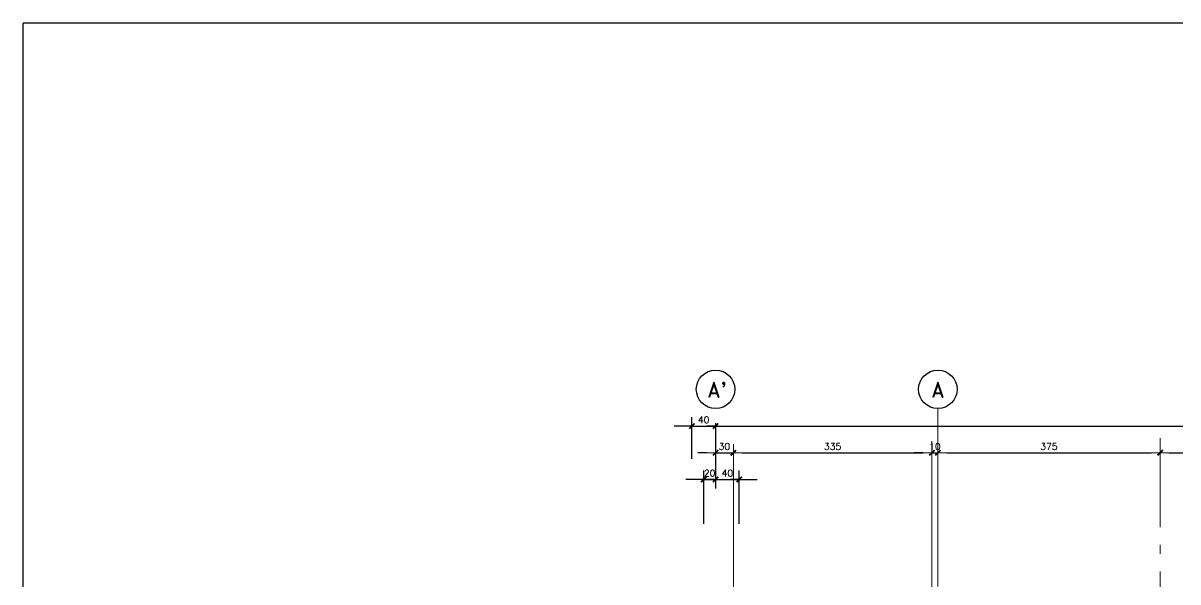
# Model space of a CAD drawing. Extents: x -4305 to 9892, y 67 to 16323.
# Drawn here: x -58 to 1890, y 3181 to 4123 of the extents above; entities that cross this region are included whole.
import ezdxf

# ---------------------------------------------------------------- set-up
doc = ezdxf.new("R2010")
doc.units = 0
doc.header["$LTSCALE"] = 30
doc.header["$MEASUREMENT"] = 0
doc.linetypes.add('EJES', pattern=[12.5, 10, -1, 0.5, -1])
doc.layers.get('0').update_dxf_attribs({"linetype": 'CONTINUOUS'})
doc.layers.add('RLA-FORMATO', color=7, linetype='CONTINUOUS')
doc.layers.add('RLE-COTAS1', color=2, linetype='CONTINUOUS')
for name, color, linetype, lineweight in [('RLE-COTAS', 2, 'CONTINUOUS', 9), ('RLE-EJE', 3, 'CONTINUOUS', 25), ('RLE-EJES', 1, 'EJES', 15)]:
    doc.layers.add(name, color=color, linetype=linetype, lineweight=lineweight)
doc.styles.add('ROMAND', font='romand', dxfattribs={"height": 31.5})
doc.styles.add('ROMANS', font='romans.shx', dxfattribs={"height": 11.25})
doc.dimstyles.new('ING-50', dxfattribs={"dimscale": 50, "dimtxt": 0.27, "dimasz": 0.3, "dimexe": 0, "dimexo": 0, "dimgap": 0.1, "dimtad": 1, "dimdec": 1, "dimzin": 12, "dimdsep": 46, "dimtxsty": 'ROMANS', "dimblk": 'TICK1', "dimblk1": 'TICK1', "dimblk2": 'TICK1', "dimcen": 0.09, "dimclrd": 2, "dimclre": 1, "dimclrt": 3, "dimadec": 0, "dimazin": 0, "dimtfac": 1, "dimtdec": 0, "dimtix": 1, "dimtmove": 2, "dimatfit": 3, "dimldrblk": 'TICK1', "dimfxl": 0, "dimfxlon": 1, "dimtolj": 1, "dimtzin": 0, "dimarcsym": 0})

# ---------------------------------------------------------------- blocks, each defined once
blk = doc.blocks.new('TICK1')
at = {"color": 2}
for points in [[(0, 0), (-1, 0)], [(0, 0), (1, 0)]]:
    blk.add_lwpolyline(points, dxfattribs=at)
at = {"color": 2, "const_width": 0.2}
blk.add_lwpolyline([(-0.3, -0.3), (0.3, 0.3)], dxfattribs=at)
blk = doc.blocks.new('*D44')
at = {"layer": 'RLE-COTAS', "color": 2, "lineweight": -2, "transparency": 16777216}
blk.add_line((1125.2, 3443.4), (4242.7, 3443.4), dxfattribs=at)
at = {"layer": 'RLE-COTAS', "color": 2, "lineweight": -2, "transparency": 16777216, "xscale": 15, "yscale": 15, "zscale": 15, "rotation": 180}
blk.add_blockref('TICK1', (1110.2, 3443.4), dxfattribs=at)
at = {"layer": 'RLE-COTAS', "color": 2, "lineweight": -2, "transparency": 16777216, "xscale": 15, "yscale": 15, "zscale": 15}
blk.add_blockref('TICK1', (4257.7, 3443.4), dxfattribs=at)
at = {"layer": 'RLE-COTAS', "color": 3, "transparency": 16777216, "insert": (2683.9, 3454), "char_height": 11.25, "width": 61.027, "attachment_point": 5, "style": 'ROMANS'}
blk.add_mtext('\\A1;3147.5', dxfattribs=at)
blk = doc.blocks.new('*D52')
at = {"layer": 'RLE-COTAS', "color": 2, "lineweight": -2, "transparency": 16777216}
blk.add_line((1125.2, 3443.4), (4242.7, 3443.4), dxfattribs=at)
at = {"layer": 'RLE-COTAS', "color": 2, "lineweight": -2, "transparency": 16777216, "xscale": 15, "yscale": 15, "zscale": 15, "rotation": 180}
blk.add_blockref('TICK1', (1110.2, 3443.4), dxfattribs=at)
at = {"layer": 'RLE-COTAS', "color": 2, "lineweight": -2, "transparency": 16777216, "xscale": 15, "yscale": 15, "zscale": 15}
blk.add_blockref('TICK1', (4257.7, 3443.4), dxfattribs=at)
at = {"layer": 'RLE-COTAS', "color": 3, "transparency": 16777216, "insert": (2683.9, 3454), "char_height": 11.25, "width": 61.027, "attachment_point": 5, "style": 'ROMANS'}
blk.add_mtext('\\A1;3147.5', dxfattribs=at)
blk = doc.blocks.new('*D53')
at = {"layer": 'RLE-COTAS', "color": 2, "lineweight": -2, "transparency": 16777216}
for p, q in [((1095.2, 3398.4), (1080.2, 3398.4)), ((1110.2, 3398.4), (1140.2, 3398.4)), ((1155.2, 3398.4), (1170.2, 3398.4))]:
    blk.add_line(p, q, dxfattribs=at)
at = {"layer": 'RLE-COTAS', "color": 2, "lineweight": -2, "transparency": 16777216, "xscale": 15, "yscale": 15, "zscale": 15}
blk.add_blockref('TICK1', (1110.2, 3398.4), dxfattribs=at)
at = {"layer": 'RLE-COTAS', "color": 2, "lineweight": -2, "transparency": 16777216, "xscale": 15, "yscale": 15, "zscale": 15, "rotation": 180}
blk.add_blockref('TICK1', (1140.2, 3398.4), dxfattribs=at)
at = {"layer": 'RLE-COTAS', "color": 3, "transparency": 16777216, "insert": (1125.2, 3409), "char_height": 11.25, "width": 22.151, "attachment_point": 5, "style": 'ROMANS'}
blk.add_mtext('\\A1;30', dxfattribs=at)
blk = doc.blocks.new('*D54')
at = {"layer": 'RLE-COTAS', "color": 2, "lineweight": -2, "transparency": 16777216}
blk.add_line((1155.2, 3398.4), (1460.2, 3398.4), dxfattribs=at)
at = {"layer": 'RLE-COTAS', "color": 2, "lineweight": -2, "transparency": 16777216, "xscale": 15, "yscale": 15, "zscale": 15, "rotation": 180}
blk.add_blockref('TICK1', (1140.2, 3398.4), dxfattribs=at)
at = {"layer": 'RLE-COTAS', "color": 2, "lineweight": -2, "transparency": 16777216, "xscale": 15, "yscale": 15, "zscale": 15}
blk.add_blockref('TICK1', (1475.2, 3398.4), dxfattribs=at)
at = {"layer": 'RLE-COTAS', "color": 3, "transparency": 16777216, "insert": (1307.7, 3409), "char_height": 11.25, "width": 33.226, "attachment_point": 5, "style": 'ROMANS'}
blk.add_mtext('\\A1;335', dxfattribs=at)
blk = doc.blocks.new('*D55')
at = {"layer": 'RLE-COTAS', "color": 2, "lineweight": -2, "transparency": 16777216}
for p, q in [((1460.2, 3398.4), (1445.2, 3398.4)), ((1475.2, 3398.4), (1485.2, 3398.4)), ((1500.2, 3398.4), (1515.2, 3398.4))]:
    blk.add_line(p, q, dxfattribs=at)
at = {"layer": 'RLE-COTAS', "color": 2, "lineweight": -2, "transparency": 16777216, "xscale": 15, "yscale": 15, "zscale": 15}
blk.add_blockref('TICK1', (1475.2, 3398.4), dxfattribs=at)
at = {"layer": 'RLE-COTAS', "color": 2, "lineweight": -2, "transparency": 16777216, "xscale": 15, "yscale": 15, "zscale": 15, "rotation": 180}
blk.add_blockref('TICK1', (1485.2, 3398.4), dxfattribs=at)
at = {"layer": 'RLE-COTAS', "color": 3, "transparency": 16777216, "insert": (1480.2, 3409), "char_height": 11.25, "width": 22.151, "attachment_point": 5, "style": 'ROMANS'}
blk.add_mtext('\\A1;10', dxfattribs=at)
blk = doc.blocks.new('*D56')
at = {"layer": 'RLE-COTAS', "color": 2, "lineweight": -2, "transparency": 16777216}
blk.add_line((1500.2, 3398.4), (1845.2, 3398.4), dxfattribs=at)
at = {"layer": 'RLE-COTAS', "color": 2, "lineweight": -2, "transparency": 16777216, "xscale": 15, "yscale": 15, "zscale": 15, "rotation": 180}
blk.add_blockref('TICK1', (1485.2, 3398.4), dxfattribs=at)
at = {"layer": 'RLE-COTAS', "color": 2, "lineweight": -2, "transparency": 16777216, "xscale": 15, "yscale": 15, "zscale": 15}
blk.add_blockref('TICK1', (1860.2, 3398.4), dxfattribs=at)
at = {"layer": 'RLE-COTAS', "color": 3, "transparency": 16777216, "insert": (1672.7, 3409), "char_height": 11.25, "width": 33.226, "attachment_point": 5, "style": 'ROMANS'}
blk.add_mtext('\\A1;375', dxfattribs=at)
blk = doc.blocks.new('*D57')
at = {"layer": 'RLE-COTAS', "color": 2, "lineweight": -2, "transparency": 16777216}
blk.add_line((1875.2, 3398.4), (2220.2, 3398.4), dxfattribs=at)
at = {"layer": 'RLE-COTAS', "color": 2, "lineweight": -2, "transparency": 16777216, "xscale": 15, "yscale": 15, "zscale": 15, "rotation": 180}
blk.add_blockref('TICK1', (1860.2, 3398.4), dxfattribs=at)
at = {"layer": 'RLE-COTAS', "color": 2, "lineweight": -2, "transparency": 16777216, "xscale": 15, "yscale": 15, "zscale": 15}
blk.add_blockref('TICK1', (2235.2, 3398.4), dxfattribs=at)
at = {"layer": 'RLE-COTAS', "color": 3, "transparency": 16777216, "insert": (2047.7, 3409), "char_height": 11.25, "width": 33.226, "attachment_point": 5, "style": 'ROMANS'}
blk.add_mtext('\\A1;375', dxfattribs=at)
blk = doc.blocks.new('*D29')
at = {"layer": 'RLE-COTAS1', "color": 1, "lineweight": -2, "transparency": 16777216}
for p, q in [((1070.2, 3388.4), (1070.2, 3458.4)), ((1110.2, 3448.4), (1110.2, 3428.4))]:
    blk.add_line(p, q, dxfattribs=at)
at = {"layer": 'RLE-COTAS1', "color": 2, "lineweight": -2, "transparency": 16777216}
for p, q in [((1055.2, 3443.4), (1040.2, 3443.4)), ((1070.2, 3443.4), (1110.2, 3443.4)), ((1125.2, 3443.4), (1140.2, 3443.4))]:
    blk.add_line(p, q, dxfattribs=at)
at = {"layer": 'RLE-COTAS1', "color": 2, "lineweight": -2, "transparency": 16777216, "xscale": 15, "yscale": 15, "zscale": 15}
blk.add_blockref('TICK1', (1070.2, 3443.4), dxfattribs=at)
at = {"layer": 'RLE-COTAS1', "color": 2, "lineweight": -2, "transparency": 16777216, "xscale": 15, "yscale": 15, "zscale": 15, "rotation": 180}
blk.add_blockref('TICK1', (1110.2, 3443.4), dxfattribs=at)
at = {"layer": 'RLE-COTAS1', "color": 3, "transparency": 16777216, "insert": (1090.2, 3454), "char_height": 11.25, "width": 22.151, "attachment_point": 5, "style": 'ROMANS'}
blk.add_mtext('\\A1;40', dxfattribs=at)
blk = doc.blocks.new('*D12')
at = {"layer": 'RLE-COTAS1', "color": 1, "lineweight": -2, "transparency": 16777216}
for p, q in [((1110.2, 3428.4), (1110.2, 3338.4)), ((1090.2, 3278.4), (1090.2, 3368.4))]:
    blk.add_line(p, q, dxfattribs=at)
at = {"layer": 'RLE-COTAS1', "color": 2, "lineweight": -2, "transparency": 16777216}
for p, q in [((1075.2, 3353.4), (1060.2, 3353.4)), ((1090.2, 3353.4), (1110.2, 3353.4)), ((1125.2, 3353.4), (1140.2, 3353.4))]:
    blk.add_line(p, q, dxfattribs=at)
at = {"layer": 'RLE-COTAS1', "color": 2, "lineweight": -2, "transparency": 16777216, "xscale": 15, "yscale": 15, "zscale": 15}
blk.add_blockref('TICK1', (1090.2, 3353.4), dxfattribs=at)
at = {"layer": 'RLE-COTAS1', "color": 2, "lineweight": -2, "transparency": 16777216, "xscale": 15, "yscale": 15, "zscale": 15, "rotation": 180}
blk.add_blockref('TICK1', (1110.2, 3353.4), dxfattribs=at)
at = {"layer": 'RLE-COTAS1', "color": 3, "transparency": 16777216, "insert": (1100.2, 3364), "char_height": 11.25, "width": 22.151, "attachment_point": 5, "style": 'ROMANS'}
blk.add_mtext('\\A1;20', dxfattribs=at)
blk = doc.blocks.new('*D13')
at = {"layer": 'RLE-COTAS1', "color": 1, "lineweight": -2, "transparency": 16777216}
for p, q in [((1110.2, 3428.4), (1110.2, 3338.4)), ((1150.2, 3278.4), (1150.2, 3368.4))]:
    blk.add_line(p, q, dxfattribs=at)
at = {"layer": 'RLE-COTAS1', "color": 2, "lineweight": -2, "transparency": 16777216}
for p, q in [((1095.2, 3353.4), (1080.2, 3353.4)), ((1110.2, 3353.4), (1150.2, 3353.4)), ((1165.2, 3353.4), (1180.2, 3353.4))]:
    blk.add_line(p, q, dxfattribs=at)
at = {"layer": 'RLE-COTAS1', "color": 2, "lineweight": -2, "transparency": 16777216, "xscale": 15, "yscale": 15, "zscale": 15}
blk.add_blockref('TICK1', (1110.2, 3353.4), dxfattribs=at)
at = {"layer": 'RLE-COTAS1', "color": 2, "lineweight": -2, "transparency": 16777216, "xscale": 15, "yscale": 15, "zscale": 15, "rotation": 180}
blk.add_blockref('TICK1', (1150.2, 3353.4), dxfattribs=at)
at = {"layer": 'RLE-COTAS1', "color": 3, "transparency": 16777216, "insert": (1130.2, 3364), "char_height": 11.25, "width": 22.151, "attachment_point": 5, "style": 'ROMANS'}
blk.add_mtext('\\A1;40', dxfattribs=at)

msp = doc.modelspace()

# ---------------------------------------------------------------- linework, layer by layer
at = {"layer": 'RLA-FORMATO', "color": 6, "linetype": 'Continuous'}
for p in [(-58.1, 68.098), (5686.9, 4123.098)]:
    msp.add_line(p, (-58.1, 4123.098), dxfattribs=at)
at = {"layer": 'RLE-EJE'}
for centre in [(1110.199, 3505.433), (1485.2, 3505.433)]:
    msp.add_circle(centre, 32.5, dxfattribs=at)
at = {"layer": 'RLE-EJES', "linetype": 'EJES', "lineweight": 9}
msp.add_line((1485.2, 3472.933), (1485.2, 967.933), dxfattribs=at)
at = {"layer": 'RLE-EJES', "linetype": 'EJES'}
for p, q in [((1140.199, 3412.933), (1140.199, 1022.933)), ((1475.2, 3417.933), (1475.2, 1022.933)), ((1860.2, 1022.933), (1860.2, 3422.933))]:
    msp.add_line(p, q, dxfattribs=at)

# ---------------------------------------------------------------- texts
at = {"layer": 'RLE-EJE', "color": 5, "lineweight": 9, "char_height": 25, "width": 1, "attachment_point": 1, "style": 'ROMAND'}
for s, insert in [("A'", (1096.481, 3517.319)), ('A', (1474.456, 3517.319))]:
    msp.add_mtext(s, dxfattribs=dict(at, insert=insert))

# ---------------------------------------------------------------- dimensions: what is measured, and where the dimension line sits
at = {"layer": 'RLE-COTAS'}
for base, p1, p2, picture, middle in [((4257.7, 3443.412), (1110.199, 3448.412), (4257.7, 3448.412), '*D44', (2683.95, 3454.037)), ((4257.7, 3443.412), (1110.199, 3448.412), (4257.7, 3448.412), '*D52', (2683.95, 3454.037)), ((1140.199, 3398.412), (1110.199, 3403.412), (1140.199, 3403.412), '*D53', (1125.199, 3409.037)), ((1475.2, 3398.412), (1140.199, 3403.412), (1475.2, 3403.412), '*D54', (1307.7, 3409.037)), ((1485.2, 3398.412), (1475.2, 3403.412), (1485.2, 3403.412), '*D55', (1480.2, 3409.037)), ((1860.2, 3398.412), (1485.2, 3403.412), (1860.2, 3403.412), '*D56', (1672.7, 3409.037)), ((2235.2, 3398.412), (1860.2, 3403.412), (2235.2, 3403.412), '*D57', (2047.7, 3409.037))]:
    dim = msp.add_linear_dim(base=base, p1=p1, p2=p2, dimstyle='ING-50', override={"dimexe": 0, "dimexo": 0, "dimdec": 1, "dimfxl": 0, "dimfxlon": 1}, dxfattribs=at)
    dim.commit()
    dim.dimension.update_dxf_attribs({"geometry": picture, "text_midpoint": middle})
at = {"layer": 'RLE-COTAS1'}
for base, p1, p2, override, picture, middle in [((1110.199, 3443.412), (1070.199, 3373.412), (1110.199, 3448.412), {"dimexe": 0.3, "dimexo": 0, "dimdec": 1, "dimfxl": 1.1, "dimfxlon": 1}, '*D29', (1090.199, 3454.037)), ((1110.199, 3353.412), (1090.199, 3278.412), (1110.199, 3428.412), {"dimexe": 0.3, "dimexo": 0, "dimdec": 2, "dimfxl": 1.5, "dimfxlon": 1}, '*D12', (1100.199, 3364.037)), ((1150.199, 3353.412), (1110.199, 3428.412), (1150.199, 3278.412), {"dimexe": 0.3, "dimexo": 0, "dimdec": 2, "dimfxl": 1.5, "dimfxlon": 1}, '*D13', (1130.199, 3364.037))]:
    dim = msp.add_linear_dim(base=base, p1=p1, p2=p2, dimstyle='ING-50', override=override, dxfattribs=at)
    dim.commit()
    dim.dimension.update_dxf_attribs({"geometry": picture, "text_midpoint": middle})

doc.saveas('drawing.dxf')
